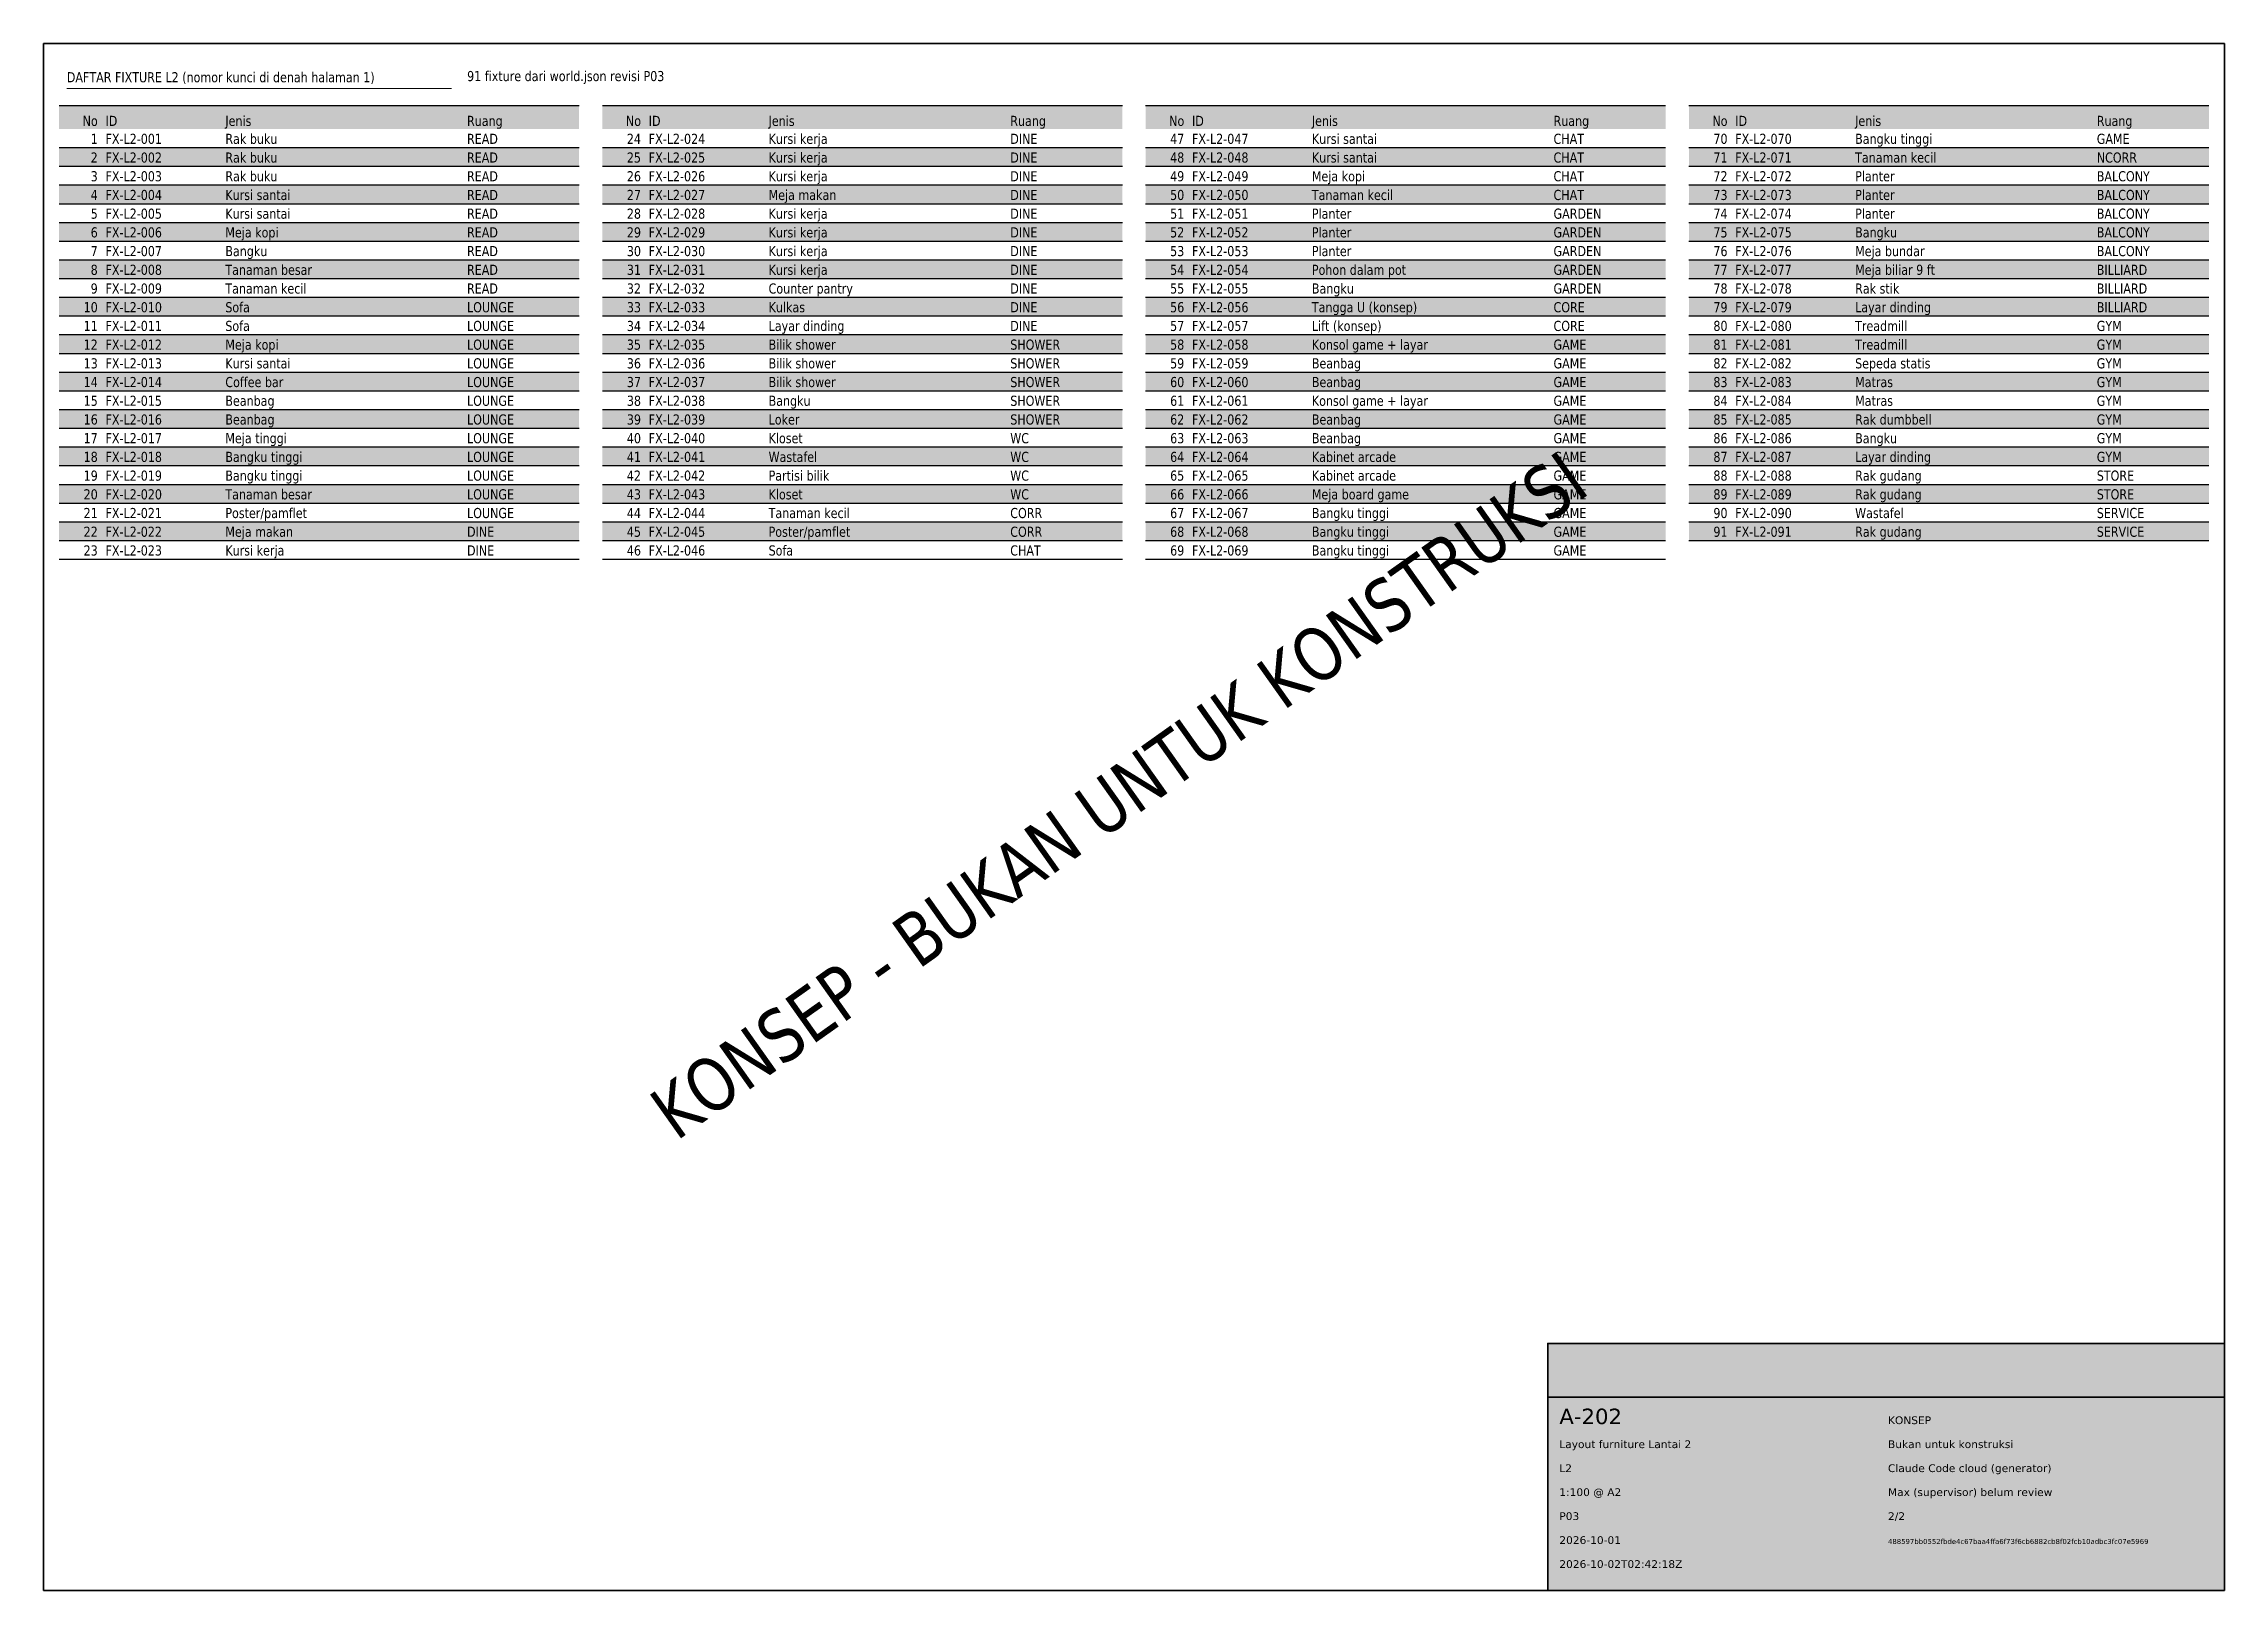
# Paper-space layout 'A-202-2' of a CAD drawing. Header units: millimetres. Extents: x 20 to 584, y 10 to 410.
import ezdxf
from ezdxf.enums import TextEntityAlignment as Align

# ---------------------------------------------------------------- set-up
doc = ezdxf.new("R2010")
doc.units = ezdxf.units.MM
for name, color, linetype, lineweight, true_color in [('A-ANNO-NOTE', 7, 'Continuous', 18, 0x22302a), ('A-ANNO-TTLB', 7, 'Continuous', 35, 0x1f4d3a), ('A-ANNO-WMRK', 7, 'Continuous', 13, 0xe8eeea)]:
    doc.layers.add(name, color=color, linetype=linetype, lineweight=lineweight, true_color=true_color)
doc.layers.add('A-ANNO-SCHD', color=7, linetype='Continuous')
doc.styles.add('KR-SANS', font='DejaVuSans.ttf', dxfattribs={"width": 0.8})

# ---------------------------------------------------------------- blocks, each defined once
blk = doc.blocks.new('KR-TTLB-G')
at = {"layer": 'A-ANNO-TTLB'}
blk.add_lwpolyline([(0, 0), (175, 0), (175, 50), (0, 50)], close=True, dxfattribs=at)
at = {"layer": 'A-ANNO-TTLB', "style": 'KR-SANS'}
for tag, p, height in [('KR_SHEET_ID', (3, 43), 4), ('KR_STATUS', (88, 43), 2), ('KR_TITLE', (3, 36.8), 2), ('KR_NOTE', (88, 36.8), 2), ('KR_FLOOR', (3, 30.6), 2), ('KR_DRAWN', (88, 30.6), 2), ('KR_SCALE', (3, 24.4), 2), ('KR_CHECK', (88, 24.4), 2), ('KR_REVISION', (3, 18.2), 2), ('KR_PAGE', (88, 18.2), 2), ('KR_REV_DATE', (3, 12), 2), ('KR_WORLD_SHA256', (88, 12), 1.3), ('KR_RENDER_UTC', (3, 5.8), 2)]:
    blk.add_attdef(tag, p, '', height=height, dxfattribs=at)

psp = doc.layouts.new('A-202-2')

# ---------------------------------------------------------------- hatches: boundary and pattern name
at = {"layer": 'A-ANNO-SCHD', "true_color": 0xdfe9e3}
h = psp.add_hatch(color=254, dxfattribs=at)
h.dxf.hatch_style = 1
h.paths.add_polyline_path([(24, 387.9614), (158.5, 387.9614), (158.5, 394), (24, 394)])
h = psp.add_hatch(color=254, dxfattribs=at)
h.dxf.hatch_style = 1
h.paths.add_polyline_path([(164.5, 387.9614), (299, 387.9614), (299, 394), (164.5, 394)])
h = psp.add_hatch(color=254, dxfattribs=at)
h.dxf.hatch_style = 1
h.paths.add_polyline_path([(305, 387.9614), (439.5, 387.9614), (439.5, 394), (305, 394)])
h = psp.add_hatch(color=254, dxfattribs=at)
h.dxf.hatch_style = 1
h.paths.add_polyline_path([(445.5, 387.9614), (580, 387.9614), (580, 394), (445.5, 394)])
at = {"layer": 'A-ANNO-SCHD', "true_color": 0xf1f5f2}
h = psp.add_hatch(color=7, dxfattribs=at)
h.dxf.hatch_style = 1
h.paths.add_polyline_path([(24, 378.2842), (158.5, 378.2842), (158.5, 383.1228), (24, 383.1228)])
h = psp.add_hatch(color=7, dxfattribs=at)
h.dxf.hatch_style = 1
h.paths.add_polyline_path([(164.5, 378.2842), (299, 378.2842), (299, 383.1228), (164.5, 383.1228)])
h = psp.add_hatch(color=7, dxfattribs=at)
h.dxf.hatch_style = 1
h.paths.add_polyline_path([(305, 378.2842), (439.5, 378.2842), (439.5, 383.1228), (305, 383.1228)])
h = psp.add_hatch(color=7, dxfattribs=at)
h.dxf.hatch_style = 1
h.paths.add_polyline_path([(445.5, 378.2842), (580, 378.2842), (580, 383.1228), (445.5, 383.1228)])
h = psp.add_hatch(color=7, dxfattribs=at)
h.dxf.hatch_style = 1
h.paths.add_polyline_path([(24, 368.607), (158.5, 368.607), (158.5, 373.4456), (24, 373.4456)])
h = psp.add_hatch(color=7, dxfattribs=at)
h.dxf.hatch_style = 1
h.paths.add_polyline_path([(164.5, 368.607), (299, 368.607), (299, 373.4456), (164.5, 373.4456)])
h = psp.add_hatch(color=7, dxfattribs=at)
h.dxf.hatch_style = 1
h.paths.add_polyline_path([(305, 368.607), (439.5, 368.607), (439.5, 373.4456), (305, 373.4456)])
h = psp.add_hatch(color=7, dxfattribs=at)
h.dxf.hatch_style = 1
h.paths.add_polyline_path([(445.5, 368.607), (580, 368.607), (580, 373.4456), (445.5, 373.4456)])
h = psp.add_hatch(color=7, dxfattribs=at)
h.dxf.hatch_style = 1
h.paths.add_polyline_path([(24, 358.9298), (158.5, 358.9298), (158.5, 363.7684), (24, 363.7684)])
h = psp.add_hatch(color=7, dxfattribs=at)
h.dxf.hatch_style = 1
h.paths.add_polyline_path([(164.5, 358.9298), (299, 358.9298), (299, 363.7684), (164.5, 363.7684)])
h = psp.add_hatch(color=7, dxfattribs=at)
h.dxf.hatch_style = 1
h.paths.add_polyline_path([(305, 358.9298), (439.5, 358.9298), (439.5, 363.7684), (305, 363.7684)])
h = psp.add_hatch(color=7, dxfattribs=at)
h.dxf.hatch_style = 1
h.paths.add_polyline_path([(445.5, 358.9298), (580, 358.9298), (580, 363.7684), (445.5, 363.7684)])
h = psp.add_hatch(color=7, dxfattribs=at)
h.dxf.hatch_style = 1
h.paths.add_polyline_path([(24, 349.2526), (158.5, 349.2526), (158.5, 354.0912), (24, 354.0912)])
h = psp.add_hatch(color=7, dxfattribs=at)
h.dxf.hatch_style = 1
h.paths.add_polyline_path([(164.5, 349.2526), (299, 349.2526), (299, 354.0912), (164.5, 354.0912)])
h = psp.add_hatch(color=7, dxfattribs=at)
h.dxf.hatch_style = 1
h.paths.add_polyline_path([(305, 349.2526), (439.5, 349.2526), (439.5, 354.0912), (305, 354.0912)])
h = psp.add_hatch(color=7, dxfattribs=at)
h.dxf.hatch_style = 1
h.paths.add_polyline_path([(445.5, 349.2526), (580, 349.2526), (580, 354.0912), (445.5, 354.0912)])
h = psp.add_hatch(color=7, dxfattribs=at)
h.dxf.hatch_style = 1
h.paths.add_polyline_path([(24, 339.5754), (158.5, 339.5754), (158.5, 344.414), (24, 344.414)])
h = psp.add_hatch(color=7, dxfattribs=at)
h.dxf.hatch_style = 1
h.paths.add_polyline_path([(164.5, 339.5754), (299, 339.5754), (299, 344.414), (164.5, 344.414)])
h = psp.add_hatch(color=7, dxfattribs=at)
h.dxf.hatch_style = 1
h.paths.add_polyline_path([(305, 339.5754), (439.5, 339.5754), (439.5, 344.414), (305, 344.414)])
h = psp.add_hatch(color=7, dxfattribs=at)
h.dxf.hatch_style = 1
h.paths.add_polyline_path([(445.5, 339.5754), (580, 339.5754), (580, 344.414), (445.5, 344.414)])
h = psp.add_hatch(color=7, dxfattribs=at)
h.dxf.hatch_style = 1
h.paths.add_polyline_path([(24, 329.8982), (158.5, 329.8982), (158.5, 334.7368), (24, 334.7368)])
h = psp.add_hatch(color=7, dxfattribs=at)
h.dxf.hatch_style = 1
h.paths.add_polyline_path([(164.5, 329.8982), (299, 329.8982), (299, 334.7368), (164.5, 334.7368)])
h = psp.add_hatch(color=7, dxfattribs=at)
h.dxf.hatch_style = 1
h.paths.add_polyline_path([(305, 329.8982), (439.5, 329.8982), (439.5, 334.7368), (305, 334.7368)])
h = psp.add_hatch(color=7, dxfattribs=at)
h.dxf.hatch_style = 1
h.paths.add_polyline_path([(445.5, 329.8982), (580, 329.8982), (580, 334.7368), (445.5, 334.7368)])
h = psp.add_hatch(color=7, dxfattribs=at)
h.dxf.hatch_style = 1
h.paths.add_polyline_path([(24, 320.221), (158.5, 320.221), (158.5, 325.0596), (24, 325.0596)])
h = psp.add_hatch(color=7, dxfattribs=at)
h.dxf.hatch_style = 1
h.paths.add_polyline_path([(164.5, 320.221), (299, 320.221), (299, 325.0596), (164.5, 325.0596)])
h = psp.add_hatch(color=7, dxfattribs=at)
h.dxf.hatch_style = 1
h.paths.add_polyline_path([(305, 320.221), (439.5, 320.221), (439.5, 325.0596), (305, 325.0596)])
h = psp.add_hatch(color=7, dxfattribs=at)
h.dxf.hatch_style = 1
h.paths.add_polyline_path([(445.5, 320.221), (580, 320.221), (580, 325.0596), (445.5, 325.0596)])
h = psp.add_hatch(color=7, dxfattribs=at)
h.dxf.hatch_style = 1
h.paths.add_polyline_path([(24, 310.5438), (158.5, 310.5438), (158.5, 315.3824), (24, 315.3824)])
h = psp.add_hatch(color=7, dxfattribs=at)
h.dxf.hatch_style = 1
h.paths.add_polyline_path([(164.5, 310.5438), (299, 310.5438), (299, 315.3824), (164.5, 315.3824)])
h = psp.add_hatch(color=7, dxfattribs=at)
h.dxf.hatch_style = 1
h.paths.add_polyline_path([(305, 310.5438), (439.5, 310.5438), (439.5, 315.3824), (305, 315.3824)])
h = psp.add_hatch(color=7, dxfattribs=at)
h.dxf.hatch_style = 1
h.paths.add_polyline_path([(445.5, 310.5438), (580, 310.5438), (580, 315.3824), (445.5, 315.3824)])
h = psp.add_hatch(color=7, dxfattribs=at)
h.dxf.hatch_style = 1
h.paths.add_polyline_path([(24, 300.8666), (158.5, 300.8666), (158.5, 305.7052), (24, 305.7052)])
h = psp.add_hatch(color=7, dxfattribs=at)
h.dxf.hatch_style = 1
h.paths.add_polyline_path([(164.5, 300.8666), (299, 300.8666), (299, 305.7052), (164.5, 305.7052)])
h = psp.add_hatch(color=7, dxfattribs=at)
h.dxf.hatch_style = 1
h.paths.add_polyline_path([(305, 300.8666), (439.5, 300.8666), (439.5, 305.7052), (305, 305.7052)])
h = psp.add_hatch(color=7, dxfattribs=at)
h.dxf.hatch_style = 1
h.paths.add_polyline_path([(445.5, 300.8666), (580, 300.8666), (580, 305.7052), (445.5, 305.7052)])
h = psp.add_hatch(color=7, dxfattribs=at)
h.dxf.hatch_style = 1
h.paths.add_polyline_path([(24, 291.1894), (158.5, 291.1894), (158.5, 296.028), (24, 296.028)])
h = psp.add_hatch(color=7, dxfattribs=at)
h.dxf.hatch_style = 1
h.paths.add_polyline_path([(164.5, 291.1894), (299, 291.1894), (299, 296.028), (164.5, 296.028)])
h = psp.add_hatch(color=7, dxfattribs=at)
h.dxf.hatch_style = 1
h.paths.add_polyline_path([(305, 291.1894), (439.5, 291.1894), (439.5, 296.028), (305, 296.028)])
h = psp.add_hatch(color=7, dxfattribs=at)
h.dxf.hatch_style = 1
h.paths.add_polyline_path([(445.5, 291.1894), (580, 291.1894), (580, 296.028), (445.5, 296.028)])
h = psp.add_hatch(color=7, dxfattribs=at)
h.dxf.hatch_style = 1
h.paths.add_polyline_path([(24, 281.5122), (158.5, 281.5122), (158.5, 286.3508), (24, 286.3508)])
h = psp.add_hatch(color=7, dxfattribs=at)
h.dxf.hatch_style = 1
h.paths.add_polyline_path([(164.5, 281.5122), (299, 281.5122), (299, 286.3508), (164.5, 286.3508)])
h = psp.add_hatch(color=7, dxfattribs=at)
h.dxf.hatch_style = 1
h.paths.add_polyline_path([(305, 281.5122), (439.5, 281.5122), (439.5, 286.3508), (305, 286.3508)])
h = psp.add_hatch(color=7, dxfattribs=at)
h.dxf.hatch_style = 1
h.paths.add_polyline_path([(445.5, 281.5122), (580, 281.5122), (580, 286.3508), (445.5, 286.3508)])
at = {"layer": 'A-ANNO-TTLB', "true_color": 0xffffff}
h = psp.add_hatch(color=7, dxfattribs=at)
h.dxf.hatch_style = 1
h.paths.add_polyline_path([(409, 10), (584, 10), (584, 73.8818), (409, 73.8818)])

# ---------------------------------------------------------------- linework, layer by layer
at = {"layer": 'A-ANNO-NOTE', "color": 119, "true_color": 0x1f4d3a}
psp.add_lwpolyline([(26, 398.4), (125.5253, 398.4)], dxfattribs=at)
at = {"layer": 'A-ANNO-SCHD', "color": 119, "true_color": 0x1f4d3a}
for points in [[(24, 394), (158.5, 394)], [(164.5, 394), (299, 394)], [(305, 394), (439.5, 394)], [(445.5, 394), (580, 394)], [(24, 276.6736), (158.5, 276.6736)], [(164.5, 276.6736), (299, 276.6736)], [(305, 276.6736), (439.5, 276.6736)], [(445.5, 281.5122), (580, 281.5122)]]:
    psp.add_lwpolyline(points, dxfattribs=at)
at = {"layer": 'A-ANNO-SCHD', "color": 254, "true_color": 0xc9d6cf}
for points in [[(24, 383.1228), (158.5, 383.1228)], [(24, 378.2842), (158.5, 378.2842)], [(164.5, 383.1228), (299, 383.1228)], [(164.5, 378.2842), (299, 378.2842)], [(305, 383.1228), (439.5, 383.1228)], [(305, 378.2842), (439.5, 378.2842)], [(445.5, 383.1228), (580, 383.1228)], [(445.5, 378.2842), (580, 378.2842)], [(24, 373.4456), (158.5, 373.4456)], [(164.5, 373.4456), (299, 373.4456)], [(305, 373.4456), (439.5, 373.4456)], [(445.5, 373.4456), (580, 373.4456)], [(24, 368.607), (158.5, 368.607)], [(164.5, 368.607), (299, 368.607)], [(305, 368.607), (439.5, 368.607)], [(445.5, 368.607), (580, 368.607)], [(24, 363.7684), (158.5, 363.7684)], [(164.5, 363.7684), (299, 363.7684)], [(305, 363.7684), (439.5, 363.7684)], [(445.5, 363.7684), (580, 363.7684)], [(24, 358.9298), (158.5, 358.9298)], [(164.5, 358.9298), (299, 358.9298)], [(305, 358.9298), (439.5, 358.9298)], [(445.5, 358.9298), (580, 358.9298)], [(24, 354.0912), (158.5, 354.0912)], [(164.5, 354.0912), (299, 354.0912)], [(305, 354.0912), (439.5, 354.0912)], [(445.5, 354.0912), (580, 354.0912)], [(24, 349.2526), (158.5, 349.2526)], [(24, 344.414), (158.5, 344.414)], [(164.5, 349.2526), (299, 349.2526)], [(164.5, 344.414), (299, 344.414)], [(305, 349.2526), (439.5, 349.2526)], [(305, 344.414), (439.5, 344.414)], [(445.5, 349.2526), (580, 349.2526)], [(445.5, 344.414), (580, 344.414)], [(24, 339.5754), (158.5, 339.5754)], [(164.5, 339.5754), (299, 339.5754)], [(305, 339.5754), (439.5, 339.5754)], [(445.5, 339.5754), (580, 339.5754)], [(24, 334.7368), (158.5, 334.7368)], [(164.5, 334.7368), (299, 334.7368)], [(305, 334.7368), (439.5, 334.7368)], [(445.5, 334.7368), (580, 334.7368)], [(24, 329.8982), (158.5, 329.8982)], [(164.5, 329.8982), (299, 329.8982)], [(305, 329.8982), (439.5, 329.8982)], [(445.5, 329.8982), (580, 329.8982)], [(24, 325.0596), (158.5, 325.0596)], [(164.5, 325.0596), (299, 325.0596)], [(305, 325.0596), (439.5, 325.0596)], [(445.5, 325.0596), (580, 325.0596)], [(24, 320.221), (158.5, 320.221)], [(164.5, 320.221), (299, 320.221)], [(305, 320.221), (439.5, 320.221)], [(445.5, 320.221), (580, 320.221)], [(24, 315.3824), (158.5, 315.3824)], [(24, 310.5438), (158.5, 310.5438)], [(164.5, 315.3824), (299, 315.3824)], [(164.5, 310.5438), (299, 310.5438)], [(305, 315.3824), (439.5, 315.3824)], [(305, 310.5438), (439.5, 310.5438)], [(445.5, 315.3824), (580, 315.3824)], [(445.5, 310.5438), (580, 310.5438)], [(24, 305.7052), (158.5, 305.7052)], [(164.5, 305.7052), (299, 305.7052)], [(305, 305.7052), (439.5, 305.7052)], [(445.5, 305.7052), (580, 305.7052)], [(24, 300.8666), (158.5, 300.8666)], [(164.5, 300.8666), (299, 300.8666)], [(305, 300.8666), (439.5, 300.8666)], [(445.5, 300.8666), (580, 300.8666)], [(24, 296.028), (158.5, 296.028)], [(164.5, 296.028), (299, 296.028)], [(305, 296.028), (439.5, 296.028)], [(445.5, 296.028), (580, 296.028)], [(24, 291.1894), (158.5, 291.1894)], [(164.5, 291.1894), (299, 291.1894)], [(305, 291.1894), (439.5, 291.1894)], [(445.5, 291.1894), (580, 291.1894)], [(24, 286.3508), (158.5, 286.3508)], [(164.5, 286.3508), (299, 286.3508)], [(305, 286.3508), (439.5, 286.3508)], [(445.5, 286.3508), (580, 286.3508)], [(24, 281.5122), (158.5, 281.5122)], [(24, 276.6736), (158.5, 276.6736)], [(164.5, 281.5122), (299, 281.5122)], [(164.5, 276.6736), (299, 276.6736)], [(305, 281.5122), (439.5, 281.5122)], [(305, 276.6736), (439.5, 276.6736)], [(445.5, 281.5122), (580, 281.5122)]]:
    psp.add_lwpolyline(points, dxfattribs=at)
at = {"layer": 'A-ANNO-TTLB', "color": 119, "true_color": 0x1f4d3a}
for points in [[(20, 10), (584, 10), (584, 410), (20, 410)], [(409, 10), (584, 10), (584, 73.8818), (409, 73.8818)]]:
    psp.add_lwpolyline(points, close=True, dxfattribs=at)

# ---------------------------------------------------------------- block references
at = {"layer": 'A-ANNO-TTLB'}
psp.add_blockref('KR-TTLB-G', (409, 10), dxfattribs=at).add_auto_attribs({'KR_SHEET_ID': 'A-202', 'KR_TITLE': 'Layout furniture Lantai 2', 'KR_FLOOR': 'L2', 'KR_SCALE': '1:100 @ A2', 'KR_REVISION': 'P03', 'KR_REV_DATE': '2026-10-01', 'KR_RENDER_UTC': '2026-10-02T02:42:18Z', 'KR_STATUS': 'KONSEP', 'KR_NOTE': 'Bukan untuk konstruksi', 'KR_DRAWN': 'Claude Code cloud (generator)', 'KR_CHECK': 'Max (supervisor) belum review', 'KR_PAGE': '2/2', 'KR_WORLD_SHA256': '488597bb0552fbde4c67baa4ffa6f73f6cb6882cb8f02fcb10adbc3fc07e5969'})

# ---------------------------------------------------------------- texts
at = {"layer": 'A-ANNO-NOTE', "color": 119, "true_color": 0x1f4d3a, "style": 'KR-SANS', "width": 0.8}
psp.add_text('DAFTAR FIXTURE L2 (nomor kunci di denah halaman 1)', height=2.617611, dxfattribs=at).set_placement((26, 400))
at = {"layer": 'A-ANNO-NOTE', "color": 250, "true_color": 0x22302a, "style": 'KR-SANS', "width": 0.8}
psp.add_text('91 fixture dari world.json revisi P03', height=2.617611, dxfattribs=at).set_placement((129.5253, 400.3))
at = {"layer": 'A-ANNO-SCHD', "color": 119, "true_color": 0x1f4d3a, "style": 'KR-SANS', "width": 0.8}
for s, height, p in [('No', 2.61761, (34, 388.7114)), ('No', 2.61761, (174.5, 388.7114)), ('No', 2.61761, (315, 388.7114)), ('No', 2.61761, (455.5, 388.7114)), ('1', 2.6176, (34, 384.0728)), ('24', 2.61761, (174.5, 384.0728)), ('47', 2.61761, (315, 384.0728)), ('70', 2.61761, (455.5, 384.0728)), ('2', 2.6176, (34, 379.2342)), ('25', 2.61761, (174.5, 379.2342)), ('48', 2.61761, (315, 379.2342)), ('71', 2.61761, (455.5, 379.2342)), ('3', 2.6176, (34, 374.3956)), ('26', 2.61761, (174.5, 374.3956)), ('49', 2.61761, (315, 374.3956)), ('72', 2.61761, (455.5, 374.3956)), ('4', 2.6176, (34, 369.557)), ('5', 2.6176, (34, 364.7184)), ('27', 2.61761, (174.5, 369.557)), ('28', 2.61761, (174.5, 364.7184)), ('50', 2.61761, (315, 369.557)), ('51', 2.61761, (315, 364.7184)), ('73', 2.61761, (455.5, 369.557)), ('74', 2.61761, (455.5, 364.7184)), ('6', 2.6176, (34, 359.8798)), ('29', 2.61761, (174.5, 359.8798)), ('52', 2.61761, (315, 359.8798)), ('75', 2.61761, (455.5, 359.8798)), ('7', 2.6176, (34, 355.0412)), ('30', 2.61761, (174.5, 355.0412)), ('53', 2.61761, (315, 355.0412)), ('76', 2.61761, (455.5, 355.0412)), ('8', 2.6176, (34, 350.2026)), ('31', 2.61761, (174.5, 350.2026)), ('54', 2.61761, (315, 350.2026)), ('77', 2.61761, (455.5, 350.2026)), ('9', 2.6176, (34, 345.364)), ('32', 2.61761, (174.5, 345.364)), ('55', 2.61761, (315, 345.364)), ('78', 2.61761, (455.5, 345.364)), ('10', 2.61761, (34, 340.5254)), ('33', 2.61761, (174.5, 340.5254)), ('56', 2.61761, (315, 340.5254)), ('79', 2.61761, (455.5, 340.5254)), ('11', 2.61761, (34, 335.6868)), ('12', 2.61761, (34, 330.8482)), ('34', 2.61761, (174.5, 335.6868)), ('35', 2.61761, (174.5, 330.8482)), ('57', 2.61761, (315, 335.6868)), ('58', 2.61761, (315, 330.8482)), ('80', 2.61761, (455.5, 335.6868)), ('81', 2.61761, (455.5, 330.8482)), ('13', 2.61761, (34, 326.0096)), ('36', 2.61761, (174.5, 326.0096)), ('59', 2.61761, (315, 326.0096)), ('82', 2.61761, (455.5, 326.0096)), ('14', 2.61761, (34, 321.171)), ('37', 2.61761, (174.5, 321.171)), ('60', 2.61761, (315, 321.171)), ('83', 2.61761, (455.5, 321.171)), ('15', 2.61761, (34, 316.3324)), ('38', 2.61761, (174.5, 316.3324)), ('61', 2.61761, (315, 316.3324)), ('84', 2.61761, (455.5, 316.3324)), ('16', 2.61761, (34, 311.4938)), ('39', 2.61761, (174.5, 311.4938)), ('62', 2.61761, (315, 311.4938)), ('85', 2.61761, (455.5, 311.4938)), ('17', 2.61761, (34, 306.6552)), ('40', 2.61761, (174.5, 306.6552)), ('63', 2.61761, (315, 306.6552)), ('86', 2.61761, (455.5, 306.6552)), ('18', 2.61761, (34, 301.8166)), ('19', 2.61761, (34, 296.978)), ('41', 2.61761, (174.5, 301.8166)), ('42', 2.61761, (174.5, 296.978)), ('64', 2.61761, (315, 301.8166)), ('65', 2.61761, (315, 296.978)), ('87', 2.61761, (455.5, 301.8166)), ('88', 2.61761, (455.5, 296.978)), ('20', 2.61761, (34, 292.1394)), ('43', 2.61761, (174.5, 292.1394)), ('66', 2.61761, (315, 292.1394)), ('89', 2.61761, (455.5, 292.1394)), ('21', 2.61761, (34, 287.3008)), ('44', 2.61761, (174.5, 287.3008)), ('67', 2.61761, (315, 287.3008)), ('90', 2.61761, (455.5, 287.3008)), ('22', 2.61761, (34, 282.4622)), ('45', 2.61761, (174.5, 282.4622)), ('68', 2.61761, (315, 282.4622)), ('91', 2.61761, (455.5, 282.4622)), ('23', 2.61761, (34, 277.6236)), ('46', 2.61761, (174.5, 277.6236)), ('69', 2.61761, (315, 277.6236))]:
    psp.add_text(s, height=height, dxfattribs=at).set_placement(p, align=Align.RIGHT)
for s, p in [('ID', (36, 388.7114)), ('Jenis', (67, 388.7114)), ('Ruang', (129.5, 388.7114)), ('ID', (176.5, 388.7114)), ('Jenis', (207.5, 388.7114)), ('Ruang', (270, 388.7114)), ('ID', (317, 388.7114)), ('Jenis', (348, 388.7114)), ('Ruang', (410.5, 388.7114)), ('ID', (457.5, 388.7114)), ('Jenis', (488.5, 388.7114)), ('Ruang', (551, 388.7114))]:
    psp.add_text(s, height=2.61761, dxfattribs=at).set_placement(p)
at = {"layer": 'A-ANNO-SCHD', "color": 250, "true_color": 0x22302a, "style": 'KR-SANS', "width": 0.8}
for s, height, p in [('FX-L2-001', 2.61761, (36, 384.0728)), ('Rak buku', 2.61761, (67, 384.0728)), ('READ', 2.61761, (129.5, 384.0728)), ('FX-L2-024', 2.61761, (176.5, 384.0728)), ('Kursi kerja', 2.617611, (207.5, 384.0728)), ('DINE', 2.61761, (270, 384.0728)), ('FX-L2-047', 2.61761, (317, 384.0728)), ('Kursi santai', 2.617611, (348, 384.0728)), ('CHAT', 2.61761, (410.5, 384.0728)), ('FX-L2-070', 2.61761, (457.5, 384.0728)), ('Bangku tinggi', 2.617611, (488.5, 384.0728)), ('GAME', 2.61761, (551, 384.0728)), ('FX-L2-002', 2.61761, (36, 379.2342)), ('Rak buku', 2.61761, (67, 379.2342)), ('READ', 2.61761, (129.5, 379.2342)), ('FX-L2-025', 2.61761, (176.5, 379.2342)), ('Kursi kerja', 2.617611, (207.5, 379.2342)), ('DINE', 2.61761, (270, 379.2342)), ('FX-L2-048', 2.61761, (317, 379.2342)), ('Kursi santai', 2.617611, (348, 379.2342)), ('CHAT', 2.61761, (410.5, 379.2342)), ('FX-L2-071', 2.61761, (457.5, 379.2342)), ('Tanaman kecil', 2.617611, (488.5, 379.2342)), ('NCORR', 2.61761, (551, 379.2342)), ('FX-L2-003', 2.61761, (36, 374.3956)), ('Rak buku', 2.61761, (67, 374.3956)), ('Kursi santai', 2.617611, (67, 369.557)), ('READ', 2.61761, (129.5, 374.3956)), ('FX-L2-026', 2.61761, (176.5, 374.3956)), ('Kursi kerja', 2.617611, (207.5, 374.3956)), ('Meja makan', 2.61761, (207.5, 369.557)), ('DINE', 2.61761, (270, 374.3956)), ('FX-L2-049', 2.61761, (317, 374.3956)), ('Tanaman kecil', 2.617611, (348, 369.557)), ('Meja kopi', 2.61761, (348, 374.3956)), ('CHAT', 2.61761, (410.5, 374.3956)), ('FX-L2-072', 2.61761, (457.5, 374.3956)), ('Planter', 2.61761, (488.5, 374.3956)), ('Planter', 2.61761, (488.5, 369.557)), ('BALCONY', 2.61761, (551, 374.3956)), ('FX-L2-004', 2.61761, (36, 369.557)), ('FX-L2-005', 2.61761, (36, 364.7184)), ('Kursi santai', 2.617611, (67, 364.7184)), ('READ', 2.61761, (129.5, 369.557)), ('READ', 2.61761, (129.5, 364.7184)), ('FX-L2-027', 2.61761, (176.5, 369.557)), ('FX-L2-028', 2.61761, (176.5, 364.7184)), ('Kursi kerja', 2.617611, (207.5, 364.7184)), ('DINE', 2.61761, (270, 369.557)), ('DINE', 2.61761, (270, 364.7184)), ('FX-L2-050', 2.61761, (317, 369.557)), ('FX-L2-051', 2.61761, (317, 364.7184)), ('Planter', 2.61761, (348, 364.7184)), ('CHAT', 2.61761, (410.5, 369.557)), ('GARDEN', 2.61761, (410.5, 364.7184)), ('FX-L2-073', 2.61761, (457.5, 369.557)), ('FX-L2-074', 2.61761, (457.5, 364.7184)), ('Planter', 2.61761, (488.5, 364.7184)), ('BALCONY', 2.61761, (551, 369.557)), ('BALCONY', 2.61761, (551, 364.7184)), ('FX-L2-006', 2.61761, (36, 359.8798)), ('Meja kopi', 2.61761, (67, 359.8798)), ('READ', 2.61761, (129.5, 359.8798)), ('FX-L2-029', 2.61761, (176.5, 359.8798)), ('Kursi kerja', 2.617611, (207.5, 359.8798)), ('DINE', 2.61761, (270, 359.8798)), ('FX-L2-052', 2.61761, (317, 359.8798)), ('Planter', 2.61761, (348, 359.8798)), ('GARDEN', 2.61761, (410.5, 359.8798)), ('FX-L2-075', 2.61761, (457.5, 359.8798)), ('Bangku', 2.61761, (488.5, 359.8798)), ('BALCONY', 2.61761, (551, 359.8798)), ('FX-L2-007', 2.61761, (36, 355.0412)), ('Bangku', 2.61761, (67, 355.0412)), ('READ', 2.61761, (129.5, 355.0412)), ('FX-L2-030', 2.61761, (176.5, 355.0412)), ('Kursi kerja', 2.617611, (207.5, 355.0412)), ('DINE', 2.61761, (270, 355.0412)), ('FX-L2-053', 2.61761, (317, 355.0412)), ('Planter', 2.61761, (348, 355.0412)), ('GARDEN', 2.61761, (410.5, 355.0412)), ('FX-L2-076', 2.61761, (457.5, 355.0412)), ('Meja bundar', 2.617611, (488.5, 355.0412)), ('BALCONY', 2.61761, (551, 355.0412)), ('FX-L2-008', 2.61761, (36, 350.2026)), ('Tanaman besar', 2.617611, (67, 350.2026)), ('READ', 2.61761, (129.5, 350.2026)), ('FX-L2-031', 2.61761, (176.5, 350.2026)), ('Kursi kerja', 2.617611, (207.5, 350.2026)), ('DINE', 2.61761, (270, 350.2026)), ('FX-L2-054', 2.61761, (317, 350.2026)), ('Pohon dalam pot', 2.617611, (348, 350.2026)), ('GARDEN', 2.61761, (410.5, 350.2026)), ('FX-L2-077', 2.61761, (457.5, 350.2026)), ('Meja biliar 9 ft', 2.617611, (488.5, 350.2026)), ('BILLIARD', 2.61761, (551, 350.2026)), ('FX-L2-009', 2.61761, (36, 345.364)), ('Tanaman kecil', 2.617611, (67, 345.364)), ('READ', 2.61761, (129.5, 345.364)), ('FX-L2-032', 2.61761, (176.5, 345.364)), ('Counter pantry', 2.617611, (207.5, 345.364)), ('DINE', 2.61761, (270, 345.364)), ('FX-L2-055', 2.61761, (317, 345.364)), ('Bangku', 2.61761, (348, 345.364)), ('GARDEN', 2.61761, (410.5, 345.364)), ('FX-L2-078', 2.61761, (457.5, 345.364)), ('Rak stik', 2.61761, (488.5, 345.364)), ('BILLIARD', 2.61761, (551, 345.364)), ('FX-L2-010', 2.61761, (36, 340.5254)), ('Sofa', 2.61761, (67, 340.5254)), ('Sofa', 2.61761, (67, 335.6868)), ('LOUNGE', 2.61761, (129.5, 340.5254)), ('FX-L2-033', 2.61761, (176.5, 340.5254)), ('Kulkas', 2.61761, (207.5, 340.5254)), ('Layar dinding', 2.617611, (207.5, 335.6868)), ('DINE', 2.61761, (270, 340.5254)), ('FX-L2-056', 2.61761, (317, 340.5254)), ('Tangga U (konsep)', 2.617611, (348, 340.5254)), ('Lift (konsep)', 2.617611, (348, 335.6868)), ('CORE', 2.61761, (410.5, 340.5254)), ('FX-L2-079', 2.61761, (457.5, 340.5254)), ('Treadmill', 2.61761, (488.5, 335.6868)), ('Layar dinding', 2.617611, (488.5, 340.5254)), ('BILLIARD', 2.61761, (551, 340.5254)), ('FX-L2-011', 2.61761, (36, 335.6868)), ('FX-L2-012', 2.61761, (36, 330.8482)), ('Meja kopi', 2.61761, (67, 330.8482)), ('LOUNGE', 2.61761, (129.5, 335.6868)), ('LOUNGE', 2.61761, (129.5, 330.8482)), ('FX-L2-034', 2.61761, (176.5, 335.6868)), ('FX-L2-035', 2.61761, (176.5, 330.8482)), ('Bilik shower', 2.617611, (207.5, 330.8482)), ('SHOWER', 2.61761, (270, 330.8482)), ('DINE', 2.61761, (270, 335.6868)), ('FX-L2-057', 2.61761, (317, 335.6868)), ('FX-L2-058', 2.61761, (317, 330.8482)), ('Konsol game + layar', 2.617611, (348, 330.8482)), ('CORE', 2.61761, (410.5, 335.6868)), ('GAME', 2.61761, (410.5, 330.8482)), ('FX-L2-080', 2.61761, (457.5, 335.6868)), ('FX-L2-081', 2.61761, (457.5, 330.8482)), ('Treadmill', 2.61761, (488.5, 330.8482)), ('GYM', 2.61761, (551, 335.6868)), ('GYM', 2.61761, (551, 330.8482)), ('FX-L2-013', 2.61761, (36, 326.0096)), ('Kursi santai', 2.617611, (67, 326.0096)), ('LOUNGE', 2.61761, (129.5, 326.0096)), ('FX-L2-036', 2.61761, (176.5, 326.0096)), ('Bilik shower', 2.617611, (207.5, 326.0096)), ('SHOWER', 2.61761, (270, 326.0096)), ('FX-L2-059', 2.61761, (317, 326.0096)), ('Beanbag', 2.61761, (348, 326.0096)), ('GAME', 2.61761, (410.5, 326.0096)), ('FX-L2-082', 2.61761, (457.5, 326.0096)), ('Sepeda statis', 2.617611, (488.5, 326.0096)), ('GYM', 2.61761, (551, 326.0096)), ('FX-L2-014', 2.61761, (36, 321.171)), ('Coffee bar', 2.61761, (67, 321.171)), ('LOUNGE', 2.61761, (129.5, 321.171)), ('FX-L2-037', 2.61761, (176.5, 321.171)), ('Bilik shower', 2.617611, (207.5, 321.171)), ('SHOWER', 2.61761, (270, 321.171)), ('FX-L2-060', 2.61761, (317, 321.171)), ('Beanbag', 2.61761, (348, 321.171)), ('GAME', 2.61761, (410.5, 321.171)), ('FX-L2-083', 2.61761, (457.5, 321.171)), ('Matras', 2.61761, (488.5, 321.171)), ('GYM', 2.61761, (551, 321.171)), ('FX-L2-015', 2.61761, (36, 316.3324)), ('Beanbag', 2.61761, (67, 316.3324)), ('LOUNGE', 2.61761, (129.5, 316.3324)), ('FX-L2-038', 2.61761, (176.5, 316.3324)), ('Bangku', 2.61761, (207.5, 316.3324)), ('SHOWER', 2.61761, (270, 316.3324)), ('FX-L2-061', 2.61761, (317, 316.3324)), ('Konsol game + layar', 2.617611, (348, 316.3324)), ('GAME', 2.61761, (410.5, 316.3324)), ('FX-L2-084', 2.61761, (457.5, 316.3324)), ('Matras', 2.61761, (488.5, 316.3324)), ('GYM', 2.61761, (551, 316.3324)), ('FX-L2-016', 2.61761, (36, 311.4938)), ('Beanbag', 2.61761, (67, 311.4938)), ('LOUNGE', 2.61761, (129.5, 311.4938)), ('FX-L2-039', 2.61761, (176.5, 311.4938)), ('Loker', 2.61761, (207.5, 311.4938)), ('SHOWER', 2.61761, (270, 311.4938)), ('FX-L2-062', 2.61761, (317, 311.4938)), ('Beanbag', 2.61761, (348, 311.4938)), ('GAME', 2.61761, (410.5, 311.4938)), ('FX-L2-085', 2.61761, (457.5, 311.4938)), ('Rak dumbbell', 2.617611, (488.5, 311.4938)), ('GYM', 2.61761, (551, 311.4938)), ('FX-L2-017', 2.61761, (36, 306.6552)), ('Meja tinggi', 2.617611, (67, 306.6552)), ('LOUNGE', 2.61761, (129.5, 306.6552)), ('FX-L2-040', 2.61761, (176.5, 306.6552)), ('Kloset', 2.61761, (207.5, 306.6552)), ('WC', 2.61761, (270, 306.6552)), ('FX-L2-063', 2.61761, (317, 306.6552)), ('Beanbag', 2.61761, (348, 306.6552)), ('GAME', 2.61761, (410.5, 306.6552)), ('FX-L2-086', 2.61761, (457.5, 306.6552)), ('Bangku', 2.61761, (488.5, 306.6552)), ('GYM', 2.61761, (551, 306.6552)), ('FX-L2-018', 2.61761, (36, 301.8166)), ('FX-L2-019', 2.61761, (36, 296.978)), ('Bangku tinggi', 2.617611, (67, 301.8166)), ('Bangku tinggi', 2.617611, (67, 296.978)), ('LOUNGE', 2.61761, (129.5, 301.8166)), ('LOUNGE', 2.61761, (129.5, 296.978)), ('FX-L2-041', 2.61761, (176.5, 301.8166)), ('FX-L2-042', 2.61761, (176.5, 296.978)), ('Wastafel', 2.61761, (207.5, 301.8166)), ('Partisi bilik', 2.617611, (207.5, 296.978)), ('WC', 2.61761, (270, 301.8166)), ('WC', 2.61761, (270, 296.978)), ('FX-L2-064', 2.61761, (317, 301.8166)), ('FX-L2-065', 2.61761, (317, 296.978)), ('Kabinet arcade', 2.617611, (348, 301.8166)), ('Kabinet arcade', 2.617611, (348, 296.978)), ('GAME', 2.61761, (410.5, 301.8166)), ('GAME', 2.61761, (410.5, 296.978)), ('FX-L2-087', 2.61761, (457.5, 301.8166)), ('FX-L2-088', 2.61761, (457.5, 296.978)), ('Layar dinding', 2.617611, (488.5, 301.8166)), ('Rak gudang', 2.61761, (488.5, 296.978)), ('GYM', 2.61761, (551, 301.8166)), ('STORE', 2.61761, (551, 296.978)), ('FX-L2-020', 2.61761, (36, 292.1394)), ('Tanaman besar', 2.617611, (67, 292.1394)), ('LOUNGE', 2.61761, (129.5, 292.1394)), ('FX-L2-043', 2.61761, (176.5, 292.1394)), ('Kloset', 2.61761, (207.5, 292.1394)), ('WC', 2.61761, (270, 292.1394)), ('FX-L2-066', 2.61761, (317, 292.1394)), ('Meja board game', 2.617611, (348, 292.1394)), ('GAME', 2.61761, (410.5, 292.1394)), ('FX-L2-089', 2.61761, (457.5, 292.1394)), ('Rak gudang', 2.61761, (488.5, 292.1394)), ('STORE', 2.61761, (551, 292.1394)), ('FX-L2-021', 2.61761, (36, 287.3008)), ('Poster/pamflet', 2.617611, (67, 287.3008)), ('LOUNGE', 2.61761, (129.5, 287.3008)), ('FX-L2-044', 2.61761, (176.5, 287.3008)), ('Tanaman kecil', 2.617611, (207.5, 287.3008)), ('CORR', 2.61761, (270, 287.3008)), ('FX-L2-067', 2.61761, (317, 287.3008)), ('Bangku tinggi', 2.617611, (348, 287.3008)), ('GAME', 2.61761, (410.5, 287.3008)), ('FX-L2-090', 2.61761, (457.5, 287.3008)), ('Wastafel', 2.61761, (488.5, 287.3008)), ('SERVICE', 2.61761, (551, 287.3008)), ('FX-L2-022', 2.61761, (36, 282.4622)), ('Meja makan', 2.61761, (67, 282.4622)), ('DINE', 2.61761, (129.5, 282.4622)), ('FX-L2-045', 2.61761, (176.5, 282.4622)), ('Poster/pamflet', 2.617611, (207.5, 282.4622)), ('CORR', 2.61761, (270, 282.4622)), ('FX-L2-068', 2.61761, (317, 282.4622)), ('Bangku tinggi', 2.617611, (348, 282.4622)), ('GAME', 2.61761, (410.5, 282.4622)), ('FX-L2-091', 2.61761, (457.5, 282.4622)), ('Rak gudang', 2.61761, (488.5, 282.4622)), ('SERVICE', 2.61761, (551, 282.4622)), ('FX-L2-023', 2.61761, (36, 277.6236)), ('Kursi kerja', 2.617611, (67, 277.6236)), ('DINE', 2.61761, (129.5, 277.6236)), ('FX-L2-046', 2.61761, (176.5, 277.6236)), ('Sofa', 2.61761, (207.5, 277.6236)), ('CHAT', 2.61761, (270, 277.6236)), ('FX-L2-069', 2.61761, (317, 277.6236)), ('Bangku tinggi', 2.617611, (348, 277.6236)), ('GAME', 2.61761, (410.5, 277.6236))]:
    psp.add_text(s, height=height, dxfattribs=at).set_placement(p)
at = {"layer": 'A-ANNO-WMRK', "color": 254, "true_color": 0xdde4e1, "style": 'KR-SANS', "width": 0.8}
psp.add_text('KONSEP - BUKAN UNTUK KONSTRUKSI', height=13.828889, rotation=35.345023, dxfattribs=at).set_placement((302, 210), align=Align.CENTER)

doc.saveas('drawing.dxf')
